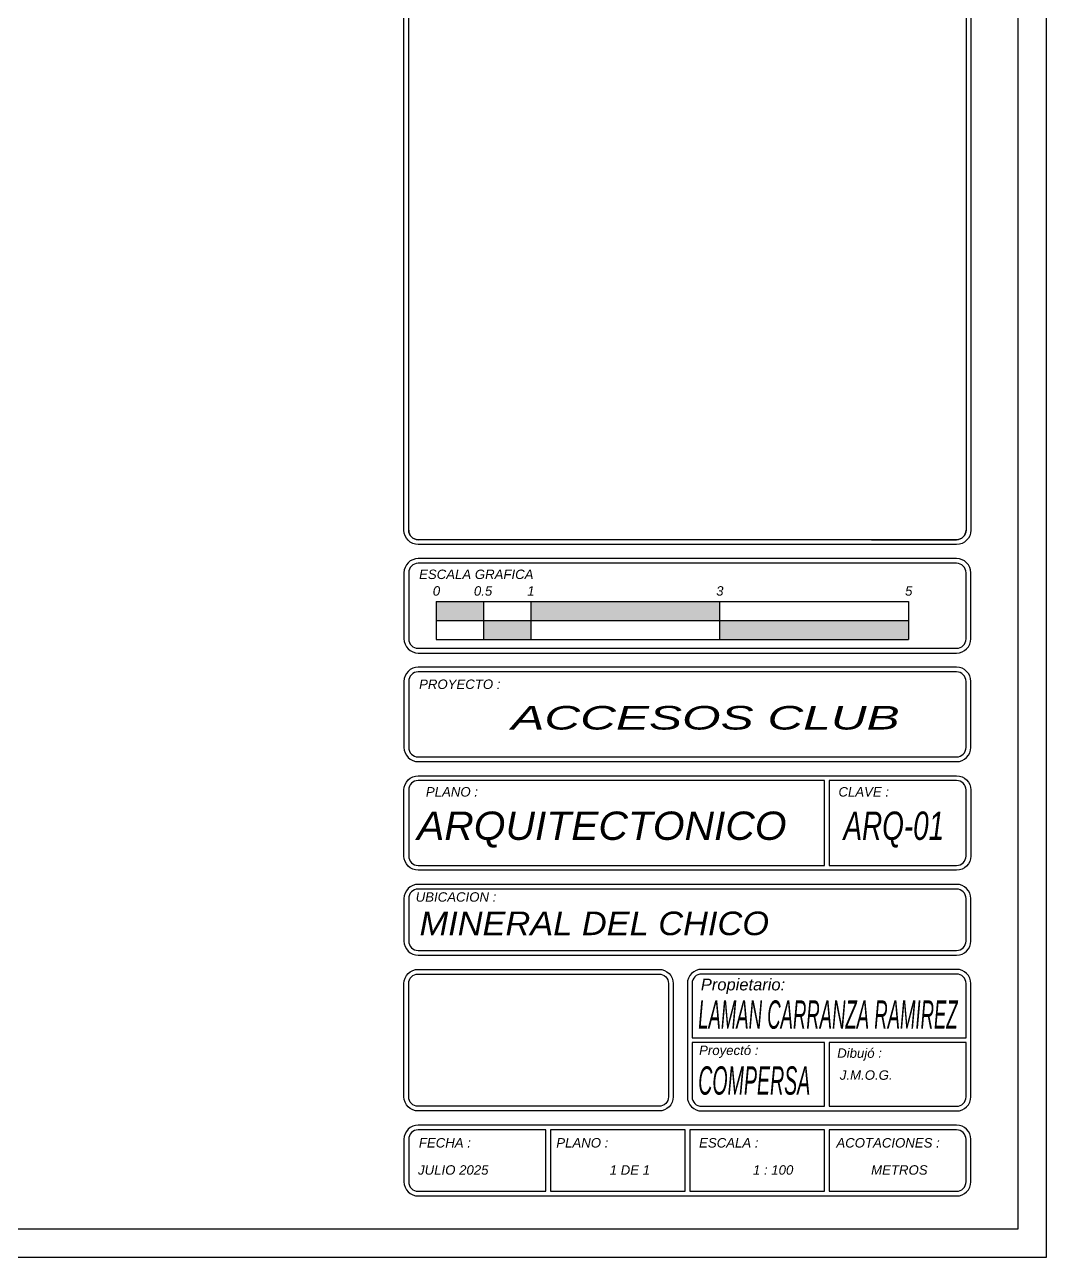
# Model space of a CAD drawing. Header units: millimetres. Extents: x 525387 to 527545, y 2235066 to 2235448.
# Drawn here: x 525774.5 to 525796.13, y 2235218.94 to 2235245.05 of the extents above; entities that cross this region are included whole.
import ezdxf
from ezdxf.enums import TextEntityAlignment as Align

# ---------------------------------------------------------------- set-up
doc = ezdxf.new("R2010")
doc.units = ezdxf.units.MM
doc.layers.add('auxiliar', color=6, linetype='Continuous')
doc.layers.add('pie de plano', color=7, linetype='Continuous')
doc.styles.add('ARIAL', font='ariali.ttf')

msp = doc.modelspace()

# ---------------------------------------------------------------- hatches: boundary and pattern name
at = {"layer": 'pie de plano', "lineweight": -3}
h = msp.add_hatch(color=256, dxfattribs=at)
h.dxf.hatch_style = 1
h.paths.add_polyline_path([(525784.214, 2235232.829), (525783.214, 2235232.829), (525783.214, 2235232.429), (525784.214, 2235232.429)])
h = msp.add_hatch(color=256, dxfattribs=at)
h.dxf.hatch_style = 1
h.paths.add_polyline_path([(525789.214, 2235232.829), (525785.214, 2235232.829), (525785.214, 2235232.429), (525789.214, 2235232.429)])
h = msp.add_hatch(color=256, dxfattribs=at)
h.dxf.hatch_style = 1
h.paths.add_polyline_path([(525785.214, 2235232.429), (525784.214, 2235232.429), (525784.214, 2235232.029), (525785.214, 2235232.029)])
h = msp.add_hatch(color=256, dxfattribs=at)
h.dxf.hatch_style = 1
h.paths.add_polyline_path([(525793.214, 2235232.429), (525789.214, 2235232.429), (525789.214, 2235232.029), (525793.214, 2235232.029)])

# ---------------------------------------------------------------- linework, layer by layer
at = {"layer": 'auxiliar', "color": 1, "linetype": 'Continuous', "lineweight": -3}
for points in [[(525706.131, 2235278.94), (525796.131, 2235278.94), (525796.131, 2235218.94), (525706.131, 2235218.94)], [(525706.731, 2235278.34), (525795.531, 2235278.34), (525795.531, 2235219.54), (525706.731, 2235219.54)]]:
    msp.add_lwpolyline(points, close=True, dxfattribs=at)
at = {"layer": 'pie de plano', "lineweight": -3}
for p, q in [((525790.231, 2235234.14), (525782.831, 2235234.14)), ((525792.431, 2235234.14), (525794.232, 2235234.14)), ((525783.214, 2235232.829), (525783.214, 2235232.029)), ((525783.214, 2235232.829), (525793.214, 2235232.829)), ((525784.214, 2235232.829), (525784.214, 2235232.029)), ((525785.214, 2235232.829), (525785.214, 2235232.029)), ((525789.214, 2235232.829), (525789.214, 2235232.029)), ((525793.214, 2235232.829), (525793.214, 2235232.029)), ((525783.214, 2235232.429), (525793.214, 2235232.429)), ((525783.214, 2235232.029), (525793.214, 2235232.029))]:
    msp.add_line(p, q, dxfattribs=at)
for points in [[(525794.231, 2235268.64, -0.414214), (525794.531, 2235268.34), (525794.531, 2235234.34, -0.414214), (525794.231, 2235234.04), (525782.831, 2235234.04, -0.414214), (525782.531, 2235234.34), (525782.531, 2235268.34, -0.414214), (525782.831, 2235268.64)], [(525794.231, 2235268.54, -0.414214), (525794.431, 2235268.34), (525794.431, 2235234.34, -0.414214), (525794.231, 2235234.14), (525782.831, 2235234.14, -0.414214), (525782.631, 2235234.34), (525782.631, 2235268.34, -0.414214), (525782.831, 2235268.54)], [(525794.231, 2235231.74, 0.414214), (525794.531, 2235232.04), (525794.531, 2235233.44, 0.414214), (525794.231, 2235233.74), (525782.831, 2235233.74, 0.414214), (525782.531, 2235233.44), (525782.531, 2235232.04, 0.414214), (525782.831, 2235231.74)], [(525794.231, 2235231.84, 0.414214), (525794.431, 2235232.04), (525794.431, 2235233.44, 0.414214), (525794.231, 2235233.64), (525782.831, 2235233.64, 0.414214), (525782.631, 2235233.44), (525782.631, 2235232.04, 0.414214), (525782.831, 2235231.84)], [(525794.231, 2235229.44, 0.414214), (525794.531, 2235229.74), (525794.531, 2235231.14, 0.414214), (525794.231, 2235231.44), (525782.831, 2235231.44, 0.414214), (525782.531, 2235231.14), (525782.531, 2235229.74, 0.414214), (525782.831, 2235229.44)], [(525794.231, 2235229.54, 0.414214), (525794.431, 2235229.74), (525794.431, 2235231.14, 0.414214), (525794.231, 2235231.34), (525782.831, 2235231.34, 0.414214), (525782.631, 2235231.14), (525782.631, 2235229.74, 0.414214), (525782.831, 2235229.54)], [(525782.831, 2235227.14, -0.414214), (525782.531, 2235227.44), (525782.531, 2235228.84, -0.414214), (525782.831, 2235229.14), (525794.231, 2235229.14, -0.414214), (525794.531, 2235228.84), (525794.531, 2235227.44, -0.414214), (525794.231, 2235227.14)], [(525791.431, 2235229.04), (525782.831, 2235229.04, 0.414214), (525782.631, 2235228.84), (525782.631, 2235227.44, 0.414214), (525782.831, 2235227.24), (525791.431, 2235227.24)], [(525791.531, 2235227.24), (525794.231, 2235227.24, 0.414214), (525794.431, 2235227.44), (525794.431, 2235228.84, 0.414214), (525794.231, 2235229.04), (525791.531, 2235229.04)], [(525794.231, 2235225.34, 0.414214), (525794.531, 2235225.64), (525794.531, 2235226.54, 0.414214), (525794.231, 2235226.84), (525782.831, 2235226.84, 0.414214), (525782.531, 2235226.54), (525782.531, 2235225.64, 0.414214), (525782.831, 2235225.34)], [(525794.231, 2235225.44, 0.414214), (525794.431, 2235225.64), (525794.431, 2235226.54, 0.414214), (525794.231, 2235226.74), (525782.831, 2235226.74, 0.414214), (525782.631, 2235226.54), (525782.631, 2235225.64, 0.414214), (525782.831, 2235225.44)], [(525782.831, 2235222.04, -0.414214), (525782.531, 2235222.34), (525782.531, 2235224.74, -0.414214), (525782.831, 2235225.04), (525787.931, 2235225.04, -0.414214), (525788.231, 2235224.74), (525788.231, 2235222.34, -0.414214), (525787.931, 2235222.04)], [(525794.231, 2235222.04, 0.414214), (525794.531, 2235222.34), (525794.531, 2235224.74, 0.414214), (525794.231, 2235225.04), (525788.831, 2235225.04, 0.414214), (525788.531, 2235224.74), (525788.531, 2235222.34, 0.414214), (525788.831, 2235222.04)], [(525782.831, 2235222.14, -0.414214), (525782.631, 2235222.34), (525782.631, 2235224.74, -0.414214), (525782.831, 2235224.94), (525787.931, 2235224.94, -0.414214), (525788.131, 2235224.74), (525788.131, 2235222.34, -0.414214), (525787.931, 2235222.14)], [(525788.631, 2235224.74), (525788.631, 2235223.59), (525794.431, 2235223.59), (525794.431, 2235224.74, 0.414214), (525794.231, 2235224.94), (525788.831, 2235224.94, 0.414214)], [(525791.431, 2235223.49), (525788.631, 2235223.49), (525788.631, 2235222.34, 0.414214), (525788.831, 2235222.14), (525791.431, 2235222.14)], [(525791.531, 2235222.14), (525794.231, 2235222.14, 0.414214), (525794.431, 2235222.34), (525794.431, 2235223.49), (525791.531, 2235223.49)], [(525794.231, 2235220.24, 0.414214), (525794.531, 2235220.54), (525794.531, 2235221.44, 0.414214), (525794.231, 2235221.74), (525782.831, 2235221.74, 0.414214), (525782.531, 2235221.44), (525782.531, 2235220.54, 0.414214), (525782.831, 2235220.24)], [(525785.531, 2235221.64), (525782.831, 2235221.64, 0.414214), (525782.631, 2235221.44), (525782.631, 2235220.54, 0.414214), (525782.831, 2235220.34), (525785.531, 2235220.34)], [(525791.531, 2235221.64), (525791.531, 2235220.34), (525794.231, 2235220.34, 0.414214), (525794.431, 2235220.54), (525794.431, 2235221.44, 0.414214), (525794.231, 2235221.64)]]:
    msp.add_lwpolyline(points, format="xyb", close=True, dxfattribs=at)
msp.add_lwpolyline([(525792.331, 2235234.14), (525790.331, 2235234.14)], dxfattribs=at)
for points in [[(525788.481, 2235221.64), (525785.631, 2235221.64), (525785.631, 2235220.34), (525788.481, 2235220.34)], [(525791.431, 2235220.34), (525791.431, 2235221.64), (525788.581, 2235221.64), (525788.581, 2235220.34)]]:
    msp.add_lwpolyline(points, close=True, dxfattribs=at)
for centre, start, end in [((525782.831, 2235234.34), 180, 270), ((525794.231, 2235234.34), 270, 0)]:
    msp.add_arc(centre, 0.2, start, end, dxfattribs=at)

# ---------------------------------------------------------------- texts
at = {"layer": 'pie de plano', "lineweight": -3, "style": 'ARIAL'}
for s, height, p in [('ESCALA GRAFICA', 0.2, (525782.851, 2235233.307)), ('0', 0.2, (525783.141, 2235232.955)), ('0.5', 0.2, (525784.011, 2235232.955)), ('1', 0.2, (525785.141, 2235232.955)), ('3', 0.2, (525789.141, 2235232.955)), ('5', 0.2, (525793.141, 2235232.955)), ('PROYECTO :', 0.2, (525782.851, 2235230.979)), ('PLANO :', 0.2, (525782.995, 2235228.7)), ('CLAVE :', 0.2, (525791.73, 2235228.7)), ('UBICACION :', 0.2, (525782.779, 2235226.473)), ('Propietario:', 0.25, (525788.816, 2235224.594)), ('Proyectó :', 0.2, (525788.779, 2235223.225)), ('Dibujó :', 0.2, (525791.703, 2235223.166)), ('J.M.O.G.', 0.2, (525791.759, 2235222.701)), ('FECHA :', 0.2, (525782.846, 2235221.266)), ('PLANO :', 0.2, (525785.756, 2235221.266)), ('ESCALA :', 0.2, (525788.779, 2235221.266)), ('ACOTACIONES :', 0.2, (525791.686, 2235221.266)), ('JULIO 2025', 0.2, (525782.829, 2235220.691)), ('1 DE 1', 0.2, (525786.887, 2235220.691)), ('1 : 100', 0.2, (525789.92, 2235220.691)), ('METROS', 0.2, (525792.422, 2235220.691))]:
    msp.add_text(s, height=height, dxfattribs=at).set_placement(p)
for s, height, width, p, p2 in [('ACCESOS CLUB', 0.5, 1.502094, (525784.804, 2235230.119), (525793.025, 2235230.119)), ('ARQUITECTONICO', 0.6, 1.030441, (525782.809, 2235227.782), (525790.631, 2235227.782)), ('ARQ-01', 0.6, 0.703584, (525791.837, 2235227.782), (525793.968, 2235227.782)), ('MINERAL DEL CHICO', 0.5, 1.041604, (525782.861, 2235225.764), (525790.26, 2235225.764)), ('LAMAN CARRANZA RAMIREZ', 0.6, 0.467192, (525788.761, 2235223.782), (525794.254, 2235223.782)), ('COMPERSA', 0.6, 0.494659, (525788.761, 2235222.386), (525791.134, 2235222.386))]:
    msp.add_text(s, height=height, dxfattribs=dict(at, width=width)).set_placement(p, p2, align=Align.FIT)

doc.saveas('drawing.dxf')
